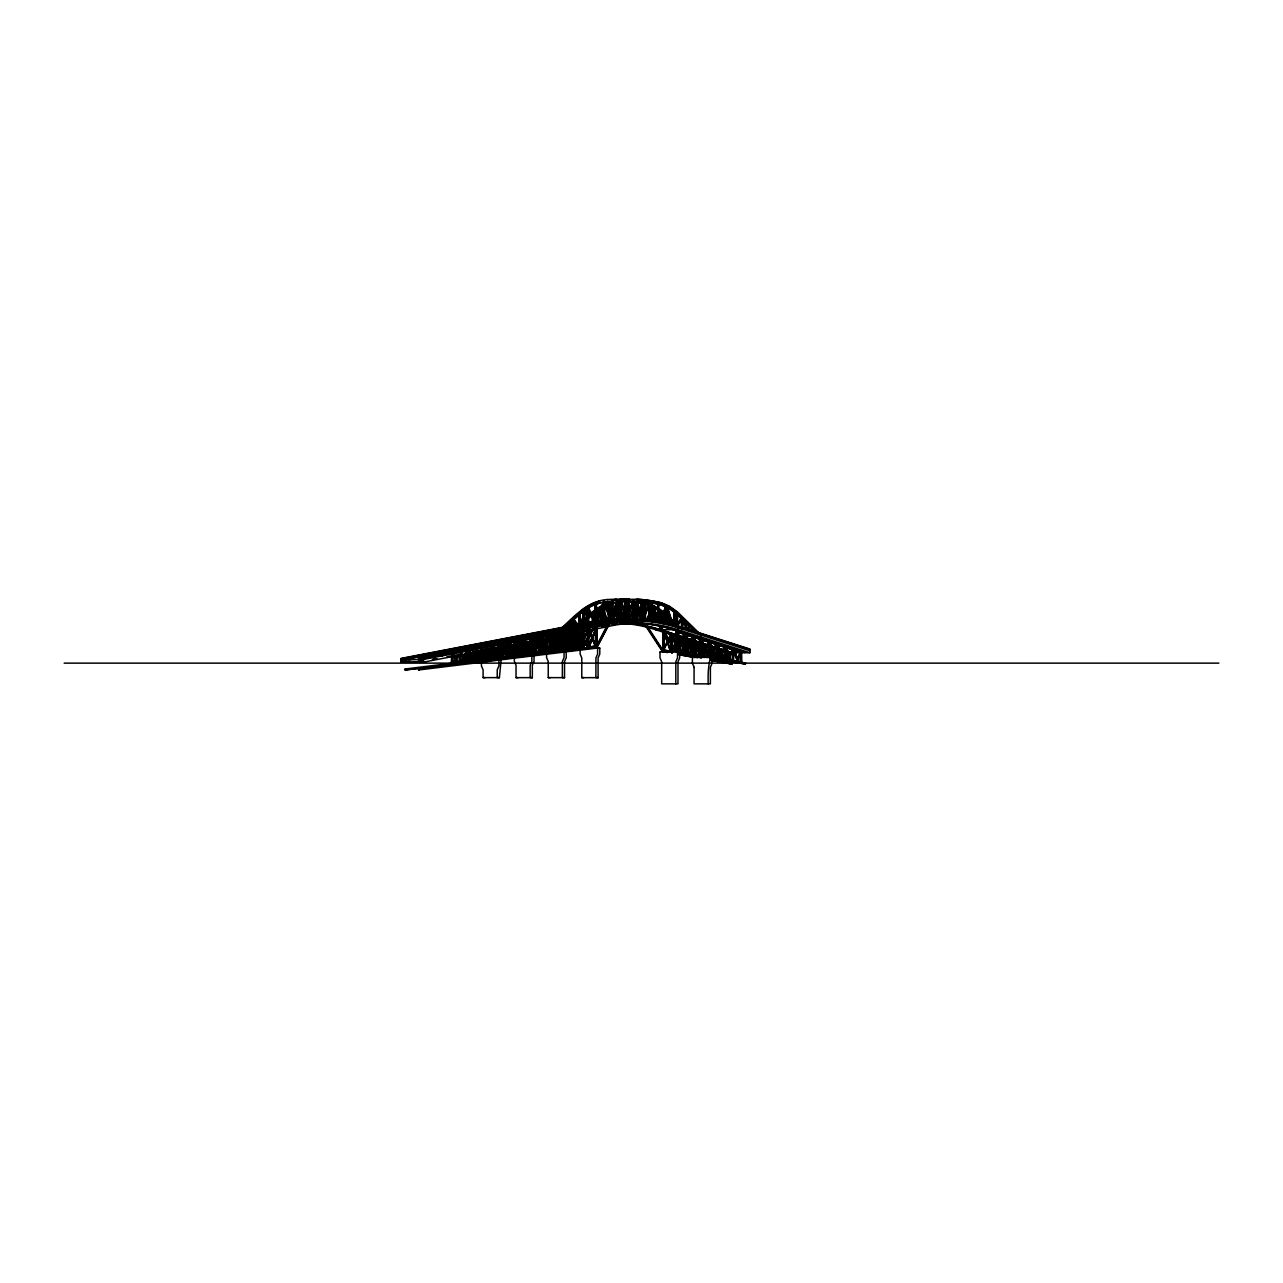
<?xml version="1.0" encoding="UTF-8"?>
<svg xmlns="http://www.w3.org/2000/svg" width="1283" height="1283" viewBox="0 0 1283 1283"><rect width="100%" height="100%" fill="white"/><g stroke="black" fill="none" stroke-linecap="round" stroke-linejoin="round"><path stroke-width="1.5" d="M621.068 623.714A599.835 276.037 -90 0 1 673.912 629.728L745.631 652.742L749.833 652.742L749.962 649.07L678.242 626.056A601.807 276.952 90 0 0 605.945 623.313L423.502 658.436L423.598 662.124L419.397 662.124L419.3 658.436M481.43 661.98L481.43 665.925L483.098 669.854L483.098 677.616L485.279 677.632M499.408 677.632L501.092 660.023L498.911 660.007L498.911 665.925L497.227 669.854L497.227 677.616L499.408 677.632L483.098 677.616M514.355 657.457L514.355 661.386L516.039 665.332L516.023 677.632L518.204 677.632M532.333 677.632L532.333 665.332L534.017 661.403L534.017 655.485L531.852 655.485L531.852 661.386L530.152 665.332L530.152 677.632L532.333 677.632L516.023 677.632M546.574 653.689L546.574 657.618L548.242 661.563L548.242 677.632L550.407 677.649M564.536 677.649L564.536 661.579L566.236 657.634L566.236 651.732L564.055 651.716L564.055 657.618L562.371 661.563L562.355 677.632L564.536 677.649L548.242 677.632M580.124 650.08L580.124 654.009L581.792 657.954L581.776 677.649L583.957 677.649M598.086 677.649L598.103 657.954L599.786 654.025L599.786 648.107L597.605 648.107L597.605 654.009L595.921 657.954L595.905 677.649L598.086 677.649L581.776 677.649M675.804 683.855L675.804 661.868L677.488 657.922L677.488 652.021M708.2 683.855C707.767 669.983 708.697 656.303 716.155 644.21L717.197 644.996L710.67 657.409L716.924 644.21M668.17 624.693L667.898 618.069L668.972 618.775L668.94 624.693M668.619 624.709L668.651 620.764M669.389 624.709L669.758 618.101L672.805 625.382M681.498 628.638L681.257 618.069L682.331 618.775L682.267 628.638M681.947 628.654L682.348 618.101M682.716 628.654L683.117 618.101L687.672 629.007M578.874 624.901L578.986 613.867L580.205 613.883L580.076 626.762L578.986 613.867M578.681 626.072L573.293 619.144L580.076 626.762L580.205 613.883M592.217 626.745L592.329 613.867M592.682 624.933L592.778 615.728M611.109 617.716L611.237 602.978M611.542 621.405L611.686 602.994M612.905 603.01L612.761 621.421L611.847 621.389L612.472 601.15L612.312 621.405L604.63 601.39L602.417 607.549M619.256 619.448L620.17 601.118L621.084 601.15L620.94 619.481M619.705 619.464L619.817 606.634M620.026 619.448L620.17 601.118M620.17 619.481L620.266 606.651M620.475 619.464L620.635 601.134L627.66 620.411M624.452 619.545L624.613 601.134L626.28 601.166L626.136 619.593M625.366 619.593L625.366 601.134M625.831 601.15L625.671 619.561L625.062 601.15L624.901 619.561L617.989 601.39L610.724 622.191M627.419 619.464L627.563 601.535L629.231 601.567L629.167 609.537M627.9 615.503L628.012 601.551L628.253 609.521M628.317 619.513L628.333 601.535M628.638 619.481L628.686 613.515M628.718 609.521L628.782 601.551M629.087 619.513L629.135 613.531M632.615 619.448L632.76 601.118L634.315 600.444L641.34 619.721M632.76 601.118L633.064 619.464L633.674 600.428L626.409 619.785M633.658 602.978L633.513 619.481L633.529 601.118L634.444 601.15L634.283 619.481M633.834 619.464L633.978 601.134L641.019 620.411M635.566 620.427L635.694 604.534M636.336 620.427L636.48 602.545L637.378 602.577L637.234 620.459M636.785 620.443L636.625 601.855L629.344 619.689M640.778 619.464L640.923 601.535L642.591 601.567L642.446 619.513M641.227 619.481L642.141 601.551M641.532 619.464L641.692 601.535M643.729 619.897L643.858 604.004L645.525 604.036L645.397 619.946M644.499 619.897L644.627 604.004M648.925 620.427L649.07 602.545L650.609 601.871L657.217 622.047M649.374 620.443L649.519 602.561L643.697 616.834M649.695 620.427L649.839 602.545M649.823 620.459L649.952 604.566M650.144 620.443L649.968 601.855L642.703 619.689M650.593 620.459L650.738 602.577L649.07 602.545M651.876 621.742L652.005 606.811L653.672 606.843L653.64 610.612M652.646 621.742L652.774 606.811M652.774 621.95L652.839 614.397M652.871 610.612L652.903 606.843M653.544 621.95L653.608 614.397M657.072 621.886L657.987 604.004L658.885 604.036L658.74 621.918M657.971 621.918L657.987 604.004M660.023 622.463L660.12 611.67L661.787 612.328L661.707 622.207M660.793 622.463L660.889 611.67M665.219 623.602L665.364 606.811L667.032 606.843L666.887 623.843M665.973 623.602L666.118 606.811M666.134 621.95L666.246 608.735M673.35 626.056L674.233 611.67L675.147 612.328L675.018 626.152M674.12 626.056L674.233 611.67M688.442 630.867L689.276 625.559L689.532 631.028M688.763 631.028L688.506 625.559M689.212 630.867L689.276 625.559M664.321 631.91L664.097 650.048L671.314 651.283L671.506 634.251L663.552 631.91L671.506 634.251M670.736 634.251L671.314 651.283M671.041 647.61L671.169 636.272L670.993 648.877M663.279 651.026L663.151 630.803L671.971 633.401L671.747 652.341L662.83 650.898L663.167 631.348M672.148 652.63L672.372 634.492L671.33 634.588L676.494 648.893M684.673 651.283L676.686 650.048L676.911 631.91L684.865 634.251L684.737 652.63L692.724 653.865L692.916 636.849L684.24 634.636L684.721 633.866L676.494 651.844L708.264 657.425M677.681 631.91L676.686 650.048M678.611 651.972L678.787 636.849L673.399 635.085M679.124 646.424L678.835 635.855M679.365 653.865L679.557 636.849L672.372 634.492M679.445 654.426L679.573 642.863M679.942 642.639L679.814 654.346L680.022 635.983L663.151 630.803M678.996 654.346L680.215 654.426L680.343 642.863M683.903 651.283L684.096 634.251L678.707 632.487M684.384 647.61C684.448 639.415 687.913 628.397 676.494 631.781L676.237 649.92M676.51 630.803L685.33 633.401L684.336 652.341M684.304 652.935L685.507 652.63L685.715 634.492M686.678 653.881L686.838 639.431L683.246 638.26M672.228 653.031L679.413 636.448L678.932 637.234L687.608 639.431L687.415 655.677L680.503 636.576L679.381 637.17M684.689 651.892L686.02 655.581L687.864 655.757L688.073 638.565L679.252 635.983L691.345 639.864M688.281 655.838L688.378 646.857M691.954 653.865L692.146 636.849L684.962 634.492M692.547 640.746L692.387 654.346L692.563 638.886M693.365 636.961L693.157 654.346L693.381 635.983L684.561 633.401L741.67 651.507L741.542 662.814L740.323 662.734L740.435 652.357L735.047 650.609M692.948 654.314L685.812 633.978L684.689 634.588L691.778 654.25L693.574 654.426L693.766 637.074L700.967 639.431L700.775 655.677L693.862 636.576L692.74 637.17M694.712 657.088L695.659 642.013L695.482 657.088L693.622 656.896L692.387 653.48M695.161 657.169L695.707 641.019M696.332 657.249L695.739 642.254L703.709 644.595L703.565 656.511M692.996 637.074L700.197 639.431L700.005 655.677L693.862 636.576M700.887 654.041L701.031 641.468M693.397 639.014L699.379 655.581L701.224 655.757L701.432 638.565L693.381 635.983L692.595 636.961M701.047 639.672L701.641 655.838L700.149 655.581M702.795 656.511L702.94 644.595M703.389 644.724L703.276 654.619L702.988 643.617M704.159 644.724L704.014 656.607L703.758 643.617M704.431 656.688L704.559 644.836L702.795 644.21L703.838 644.996L697.92 657.521L693.622 656.896M708.072 657.088L708.248 642.013L702.843 640.249M708.697 642.141L708.537 655.292L708.713 641.163L741.67 651.507M708.841 642.35L709.964 641.741L715.192 658.339L708.841 642.35L709.868 642.254L709.691 657.249L708.841 657.088L709.018 642.013L701.817 639.672M709.467 642.141L709.291 657.169L709.483 641.163L701.432 638.565L700.646 639.543M710.862 658.099L710.99 647.193L705.586 645.429M711.44 647.306L711.311 658.179L711.039 646.199M711.616 659.911L710.99 647.193M711.776 652.839L711.696 660.071L712.546 652.839M712.466 660.071L711.263 659.991L712.225 646.327L703.854 643.89M716.989 658.66L716.139 658.5L716.299 644.595L710.894 642.847M716.588 658.58L716.764 643.745L717.325 658.58L717.518 644.724M709.868 642.254L717.069 644.595L716.908 658.5L717.758 658.66L717.919 644.836L725.103 647.193L724.959 659.911L725.825 660.071L725.97 647.434L724.478 647.578L718.48 658.917L724.205 646.808L725.248 647.578L719.073 659.013M719.731 661.467L718.897 661.322L719.009 651.7M720.26 649.904L720.116 661.403L719.859 648.781M725.055 660.071L724.189 659.911L724.35 647.193L717.149 644.836M725.12 654.651L725.184 649.23M724.799 647.306L725.585 646.327L725.424 659.991L724.189 659.911M727.509 654.202L727.413 662.814L727.092 652.357L728.183 662.814L728.327 651.507L711.456 646.327L712.674 646.472M734.662 653.175L737.966 662.317L732.994 650.112L734.02 650.016L733.09 661.467L732.256 661.322L732.385 649.775L725.2 647.434M732.256 661.322L733.892 661.467L732.689 661.403L732.85 648.925L733.459 661.403L733.603 649.904M733.026 661.322L733.154 649.775L725.97 647.434M733.122 661.467L733.251 650.016M734.02 650.016L741.205 652.357L741.542 662.814M671.699 652.518L671.955 634.379M679.108 646.616L679.236 636.961M684.368 647.065L684.545 634.379M685.314 634.379L685.042 652.935L694.151 654.522L700.823 639.046L693.59 652.71M687.832 655.757L688.057 639.543M695.899 657.169L696.108 642.141M701.192 655.757L701.416 639.543M712.033 659.991L712.209 647.306M716.556 658.58L716.748 644.724M725.392 659.991L725.569 647.306M732.689 661.403L732.85 649.904M512.238 656.848L405.091 669.999L405.107 669.004L569.379 648.797M405.861 669.999L405.107 669.004M418.466 669.004L419.22 669.999L418.466 669.004L596.531 647.097L607.565 626.264M476.474 651.058L475.56 660.633L475.72 651.058M482.151 649.807L481.911 661.467L481.462 652.566M483.787 657.554L483.899 649.599M484.22 657.505L484.349 649.615M484.669 649.599L484.509 659.542L479.489 651.796M485.118 649.615L484.958 659.462L484.477 649.615M477.356 650.834L483.883 659.638L485.423 659.398L485.583 649.631M489.368 658.66L489.561 649.182L490.106 660.553L490.314 649.182L489.096 649.134L488.919 660.633L481.558 650.962L489.031 660.729L491.597 660.312L497.9 647.241L490.924 660.424M490.314 649.182L490.331 648.188M491.95 656.752L492.095 647.803M492.464 653.143L492.544 647.835M492.864 647.803L492.688 658.532L495.126 658.147L498.189 651.491M493.314 647.835L492.383 658.468M493.682 653.111L493.779 647.851M506.047 658.532L506.256 646.023L497.291 647.594L497.098 659.542L489.753 649.358M491.084 650.24L497.098 659.542L497.708 649.615L493.682 658.243L498.494 649.423M496.521 659.638L497.868 659.542L498.061 647.594L490.78 649.214L490.555 660.488M497.547 659.462L498.51 647.642M498.959 647.674L498.766 659.398L497.243 659.638L490.507 649.358L497.868 659.542M500.29 646.343L500.113 657.489L501.332 657.409L501.509 646.359M500.562 657.409L500.659 651.892M500.867 657.489L501.06 646.343M501.108 651.86L501.188 646.375M501.878 651.86L501.958 646.375M507.17 645.108L505.951 645.076L506.496 658.468L505.277 658.532L505.486 646.023L512.623 644.884M505.727 658.468L505.903 647.835M506.384 646.087L506.192 658.387L507.795 658.243L514.291 644.114L507.026 658.243L507.154 646.087M508.325 654.555L508.485 644.82M508.838 650.625L508.934 644.836L509.271 650.625M509.239 644.82L509.062 656.495L509.96 656.351L510.153 644.852M509.608 650.625L509.704 644.836M514.13 644.515L513.922 657.409L511.917 657.746L506.127 646.231L507.234 645.574L513.296 657.634L511.917 657.746M515.349 644.547L515.141 657.345L514.226 657.489L513.681 644.483L513.457 657.489L514.691 657.409L514.916 643.537L513.697 643.489M516.68 643.104L516.472 655.485L517.129 643.12L517.691 655.421M517.434 643.104L517.241 655.485L518.957 655.212L522.774 646.808M517.386 655.34L517.578 643.392M517.803 648.396L517.899 643.12M518.252 649.374L518.348 643.392M523.32 656.351L521.652 656.495L521.86 642.879L522.422 656.495L523.32 656.351L523.544 642.943L530.825 641.34L530.601 655.485L532.317 655.212L538.86 639.367L531.627 655.324M522.101 656.431L522.293 644.836M523.608 656.174L529.911 640.971L530.986 641.692L523.689 656.287L523.095 641.917M524.683 652.55L524.859 641.548M525.148 652.486L525.26 645.205M525.565 654.234L525.629 641.548M526.078 641.58L525.886 654.298L525.421 641.58M526.543 641.596L526.335 654.234L525.116 654.298M530.52 640.377L529.831 655.485L530.055 641.34L539.02 639.72L538.78 654.378L539.02 639.72M530.745 655.34L530.97 641.404L538.251 639.72M531.29 640.377L531.05 655.421L530.504 641.372M531.499 655.34L531.739 641.404M532.878 651.507L533.054 640.009M533.359 649.503L533.295 653.352L534.851 653.223L538.106 645.974M533.423 645.734L533.503 640.009M533.6 653.432L533.824 640.009M534.065 653.352L534.273 640.009M534.514 653.288L534.578 649.503M534.642 645.718L534.722 640.041L537.224 645.333M538.475 654.298L538.668 641.58M537.85 654.41L539.229 654.298L539.469 639.752M539.694 654.234L539.918 639.784L547.216 638.084L547.103 653.288L545.644 653.512L539.742 641.644M541.25 638.501L541.025 652.197L547.584 651.86M541.506 650.289L541.634 642.446M542.148 638.501L541.795 652.197L550.423 651.684L550.664 636.833M542.308 647.899L542.244 652.245L546.943 641.58M542.372 644.403L542.468 638.469M542.773 647.931L541.939 651.716L549.99 651.106L550.215 636.785M542.821 644.162L542.917 638.501M546.189 653.432L546.446 638.084M546.654 653.352L546.863 640.009M546.959 653.432L547.216 638.084M547.873 653.288L548.114 638.148L571.785 633.497L571.528 649.775L563.494 650.625L563.702 637.01M549.445 636.785L549.99 651.106M549.701 649.358L549.894 636.833M550.134 650.625L550.199 646.728M550.904 650.625L550.952 646.728M551.016 642.847L551.113 637.01M556.421 637.779L562.932 651.283L549.3 652.919L554.384 652.197L554.609 638.501M554.898 648.316L555.058 638.469M555.395 636.544L555.154 652.197L550.07 652.919L554.849 652.373L547.857 638.309L555.475 652.277M554.384 652.197L555.699 652.229L555.876 635.598M556.068 651.716L556.309 636.609L563.59 635.005L563.333 651.106L555.298 651.716M551.947 650.417L557.415 649.775L557.64 635.31M558.859 635.342L557.848 650.802L558.089 635.342M558.394 635.31L557.415 649.775M559.147 645.349L558.33 649.294L566.364 648.188L566.589 633.786L576.356 631.91L572.699 632.583M559.212 641.42L559.308 635.534M562.804 636.785L563.333 651.106M563.253 636.833L563.012 651.684L556.132 652.165L563.445 634.636L555.603 650.256M564.055 634.059L563.782 651.684L555.282 652.181L563.285 651.764L556.373 636.095L563.478 651.732M564.263 650.625L564.504 635.069M565.819 633.786L566.364 648.188M566.076 646.424L566.22 637.426M566.733 633.674L566.493 648.396L574.543 647.658L574.784 632.294M567.054 633.642L566.797 649.342L574.976 648.669L575.233 632.262M567.262 648.396L567.503 633.674M570.983 635.31L571.528 649.775M571.416 637.154L571.208 650.24L572.282 650.289L579.82 631.621L571.977 650.24M571.208 650.802L572.234 633.529M572.443 649.294L572.683 633.561L579.98 631.99L579.724 648.188L571.673 649.294M573.838 643.809L574.014 632.294M574.207 648.669L574.447 634.123M575.458 647.161L575.698 632.294M573.501 649.022L578.954 648.188L579.98 631.99M579.611 635.486L579.387 649.342L571.993 633.032M580.429 631.797L580.157 649.342L588.336 648.669L587.871 629.424M580.622 648.396L580.878 631.829L588.175 630.37L587.903 647.658L579.852 648.396M582.209 631.06L581.969 646.071L582.979 631.06M582.45 644.226L582.658 631.092M583.428 631.092L583.492 647.562L593.612 628.67M587.373 632.294L587.903 647.658M587.614 645.766L587.822 632.262M588.079 645.301L588.304 630.434L596.37 629.183L596.098 646.071L588.047 647.161M588.817 647.161L589.073 630.434L596.37 629.183M589.859 646.889L595.328 646.071L595.601 629.183M608.8 625.222L596.852 647.562L595.761 647.097L595.617 628.189M588.352 648.107L596.531 647.097L596.836 628.221L592.73 628.83M662.814 651.892L662.718 631.316M667.497 652.582L663.135 651.844L663.487 631.316M663.92 630.803L663.6 650.898L671.426 652.277M671.185 634.379L671.201 633.401L677.039 635.277M676.173 651.892L676.061 631.316M677.28 630.803L676.959 650.898L685.106 652.341M687.287 639.543L687.303 638.565L688.522 638.709M695.338 642.141L694.937 641.019M719.49 649.904L719.506 648.925L725.344 650.802M727.541 652.486L727.14 651.379M710.59 659.205L732.112 663.022L732.096 664.001L711.776 659.558M740.9 651.507L740.323 662.734M677.296 631.348L676.959 650.898L745.471 663.022L745.455 664.001L744.701 663.022M582.466 643.248L582.674 631.701M582.835 622.079L583.043 610.532L584.262 610.564L584.086 620.186M582.931 643.28L583.156 629.809M583.316 620.186L583.043 610.532M583.476 629.777L583.172 647.097L573.325 648.316M583.54 625.928L584.262 610.564M583.925 629.809L583.156 648.075M591.671 647.61L595.761 647.097L596.387 610.532L597.621 610.564L596.964 648.107L501.188 659.767M596.483 631.733L595.745 648.075M596.579 625.96L596.852 610.564M596.531 647.097L597.156 610.532M662.846 623.506L662.974 615.68M663.295 623.538L663.423 615.712M663.616 623.506L663.776 613.723L664.065 623.538M663.6 650.898L663.936 631.348M676.173 625.462L676.366 613.723L677.584 613.755L677.36 627.451M676.221 648.941L676.526 631.348M676.622 625.495L676.366 613.723M676.831 631.316L676.51 650.866L684.721 633.866M676.911 627.403L677.584 613.755M462.121 653.48L467.172 661.691L465.841 661.787L460.982 654.057L460.838 662.509L459.154 662.653L459.298 655.741M459.619 662.589L459.747 655.741M460.228 654.057L459.923 662.653L460.838 662.509M460.549 654.041L460.372 662.589L460.004 655.741M471.775 656.671L469.017 661.386L467.333 661.547L467.509 652.55M467.83 659.687L467.974 652.566M468.279 652.55L468.103 661.547L469.69 661.274L472.689 656.238M468.744 652.566L468.568 661.467L468.103 652.566M469.017 661.386L469.193 652.582M497.291 647.594L474.389 652.357L474.197 662.509L472.513 662.653L472.721 652.293L467.253 653.528M473.283 662.653L473.491 652.293L465.168 654.089L470.781 662.958L472.096 662.862L466.274 653.416L472.096 662.862M473.94 652.325L473.732 662.589L473.17 652.325L472.513 662.653M475.56 660.633L476.153 651.074M476.923 651.074L476.747 660.553L476.282 651.074M477.196 660.488L477.388 651.09M489.721 648.781L483.049 661.274L481.462 661.547L481.67 650.754L481.606 661.386L489.721 648.781L482.376 661.386L480.692 661.547L480.917 650.754M481.157 661.467L481.333 652.566M482.584 650.818L482.376 661.386L480.692 661.547M452.803 655.821L452.642 663.359L451.424 663.423L451.584 655.805M452.033 655.821L451.424 663.423M452.354 655.805L452.642 663.359M466.194 653.945L466.002 663.359L464.783 663.423L464.975 653.913M465.424 653.945L464.783 663.423M465.745 653.913L466.002 663.359M603.619 612.087L603.684 622.095A601.807 276.952 90 0 0 595.649 623.313L603.684 622.095L603.988 601.358L602.096 606.843M616.594 622.079L616.449 602.048L617.668 602.064L617.043 622.095L616.578 601.358L624.564 620.363M619.785 619.464L620.635 601.134L619.304 604.646M641.131 615.391L636.929 602.561L636.095 620.443L635.71 602.545L637.266 601.871L640.265 611.045M649.455 620.443L650.289 602.561L656.447 622.047M694.151 654.522L684.288 652.518M749.833 652.742L678.114 629.728L678.242 627.788A601.807 276.952 90 0 0 605.945 625.046L419.3 660.168L423.23 659.414M728.712 652.742L731.518 652.742L731.647 650.802M673.912 629.728L678.114 629.728L678.242 627.788L749.962 650.802M597.541 617.829L600.075 610.5M601.326 606.843L602.593 603.186M581.359 622.143L587.518 607.276L596.098 624.003L599.754 613.049M602.272 605.72L603.86 601.39M600.829 610.5L596.098 624.003M600.524 613.049L596.723 624.019L596.05 622.8M610.275 619.657L615.952 603.186M611.221 618.534L617.219 601.39M593.291 627.451L601.631 607.276L609.778 623.313L617.348 601.358M612.937 618.021L619.545 600.428M612.6 620.491L617.877 606.41M611.077 621.389L612.392 621.549L620.314 600.428M612.697 622.255L617.331 609.938M625.639 619.785L632.904 600.428M626.617 618.743L633.225 601.134M626.713 620.491L633.978 601.134M628.574 619.689L635.855 601.855M629.664 620.411L636.929 602.561M641.933 619.689L649.214 601.855M643.024 620.411L650.289 602.561M579.579 624.981L586.139 609.024M579.627 626.745L587.63 607.244M579.932 627.451L588.272 607.276L587.181 607.966M592.938 624.981L600.219 607.244L608.543 622.223M600.989 607.244L592.987 626.745L593.099 613.867L593.436 626.762L586.652 619.144L592.666 626.762M646.071 620.379L652.71 606.282L647.145 621.1M646.391 621.1L652.71 606.282M658.692 622.143L666.069 606.282L659.783 622.864M659.462 622.143L666.069 606.282M566.749 646.969L570.326 638.501M569.203 642.607L573.485 632.423M573.228 633.401L566.332 649.39M567.102 649.39L574.255 632.423M576.372 642.366L578.505 637.282M575.249 646.472L581.68 631.236M592.377 629.745L583.172 647.097L575.442 648.156L579.274 637.282M580.702 633.898L582.129 630.514M574.223 648.107L575.297 648.172L579.579 638.004M581.023 634.62L582.45 631.236M580.814 645.285L587.245 630.017M580.157 648.669L588.015 630.017L580.461 649.39L579.387 648.669L580.461 649.39M589.009 644.05L596.21 628.814L588.656 648.172L582.065 648.107M589.314 644.772L595.44 628.814M596.21 628.814L588.656 648.172M560.206 644.178L563.349 637.01M564.889 635.213L557.848 649.567L558.923 650.289L557.848 650.24L563.766 649.455M558.923 650.289L565.995 634.139M571.512 650.289L579.05 631.621L573.084 646.696M550.439 649.118L553.582 642.013M550.76 649.839L553.887 642.735M554.657 642.735L550.744 651.62L554.352 642.013M555.924 638.469L557.496 634.909M556.229 639.175L557.8 635.63M563.798 649.118L570.085 634.909M563.782 650.898L571.625 633.128L563.333 651.62M534.161 653.336L538.026 644.756M547.536 651.62L554.481 636.176M534.081 653.223L536.535 647.787M543.046 648.524L545.387 643.312M548.258 651.411L553.967 638.709M545.644 653.512L548.21 653.223L555.555 636.897L547.52 653.336L546.911 637.138M555.699 652.229L563.445 634.636M519.118 651.78L522.325 644.675M518.957 653.528L522.758 645.124M518.284 655.324L523.095 644.675M525.453 654.25L529.189 645.99M527.714 650.641L529.286 647.161M526.222 654.25L532.204 641.035M533.215 640.185L526.896 654.138L523.849 654.506L518.156 643.168M530.873 655.324L538.09 639.367L539.165 640.089M539.566 652.598L546.285 637.731M539.582 654.25L547.055 637.731L540.255 654.138L537.208 654.506L531.034 640.875M545.82 643.761L542.019 652.165L549.926 651.764L543.495 638.421M549.637 637.042L542.789 652.165L535.941 652.919M556.132 650.481L562.676 634.636M513.489 650.754L511.019 656.174L509.559 656.287L515.766 642.671M516.536 642.671L511.019 656.174M523.689 656.287L530.665 640.971M502.375 655.597L504.62 650.689M506.127 649.054L502.391 657.249L508.629 644.964M512.719 650.754L509.559 656.287M515.141 647.129L516.792 643.505M515.734 655.597L522.486 642.51L516.424 657.137L514.98 657.249M516.456 655.388L521.716 642.51M515.75 657.249L522.486 642.51M524.426 654.362L529.911 640.971M492.207 648.204L487.171 659.109L485.728 659.221L488.069 654.138M486.498 659.221L491.181 649.054M499.087 659.221L506.095 645.654L500.53 659.109L499.087 659.221L500.53 659.109M507.715 658.147L514.291 644.114M514.595 644.836L508.485 658.147L505.277 658.532M486.417 659.109L488.085 655.469M663.632 648.589L671.362 633.866L663.135 651.01L671.362 633.866M671.683 651.187L678.643 636.448M671.667 652.822L679.413 636.448M676.205 650.24L683.951 633.866M681.032 651.01L687.463 639.046L684.657 646.359M684.657 644.724L686.694 639.046M680.198 654.426L687.463 639.046M684.256 652.822L692.772 636.448L685.571 653.031L684.272 652.935M692.772 636.448L685.074 652.935M687.993 655.918L690.527 650.561M688.586 656.03L691.296 650.561M693.83 645.205L695.514 641.628M687.512 655.838L689.356 656.03L691.762 650.914M693.381 647.514L695.803 642.398M693.381 654.522L700.053 639.046M693.542 654.426L700.823 639.046M696.557 657.409L702.795 644.21M697.15 657.521L703.565 644.21M699.379 655.581L702.715 656.03L708.874 641.628L701.945 656.03M702.106 655.918L708.874 641.628M707.574 653.721L711.616 646.808L708.024 655.741M708.04 654.122L710.846 646.808M707.526 655.453L711.616 646.808M716.155 644.21L709.916 657.409M718.897 649.39L719.939 650.16L715.048 660.52L713.685 660.408L718.143 650.962M714.455 660.408L719.667 649.39M718.48 658.917L724.975 646.808M725.376 655.292L727.718 651.972L725.809 657.377M725.36 656.944L727.718 651.972M727.044 660.408L733.026 649.39L728.407 660.52L727.044 660.408L733.026 649.39M735.608 661.916L741.077 651.972L736.971 662.012L735.608 661.916L736.971 662.012M736.201 662.012L740.307 651.972M736.378 661.916L741.077 651.972M577.911 626.072L572.843 618.454L574.255 619.176L567.711 629.584M591.271 626.072L586.203 618.454L587.614 619.176L581.055 629.584M643.697 623.875L644.467 623.875M652.967 606.314L657.313 621.197M658.083 621.197L653.737 606.314L658.997 622.463M474.469 651.828L480.532 661.691L473.7 651.828L479.842 661.691L474.341 654.057M482.328 650.962L489.641 660.633L488.31 660.729M512.671 657.746L507.234 645.574M523.608 642.414L530.168 655.565L522.839 642.414M539.229 639.271L546.414 653.512M554.849 652.373L547.424 637.635M550.134 651.732L543.832 637.779M564.231 635.213L571.56 650.609L564.568 634.54M555.282 643.104L558.217 650.609L552.893 639.672M579.756 649.038L572.763 633.032L580.092 648.364L571.657 650.273M580.189 631.316L587.935 648.492L580.59 633.642M573.806 648.492L574.912 647.819L568.337 632.968M595.36 646.905L589.154 629.921L596.13 646.905L588.047 630.595L589.073 630.434M582.338 646.231L580.67 640.794M587.935 648.492L580.958 631.316M596.13 646.905L589.154 629.921M477.677 658.772L479.425 655.485M481.927 652.181L477.565 660.424L480.307 655.02M490.154 660.424L497.13 647.241L490.828 660.312M583.332 645.365L591.607 629.745M595.761 647.097L606.795 626.264M475.672 660.729L478.238 660.312L483.916 649.727M582.723 647.562L589.154 635.534M590.998 632.102L592.842 628.67M608.03 625.222L596.852 647.562M467.605 652.71L462.361 662.269L460.918 662.381L465.537 653.817M467.237 652.101L460.918 662.381M475.031 662.381L481.831 651.106L475.72 662.269L474.261 662.381L480.756 650.385M466.836 652.71L462.361 662.269M481.061 651.106L474.261 662.381M457.422 655.148L452.963 663.183L454.407 663.07L459.298 654.378M458.191 655.148L453.733 663.183L458.544 654.378M472.561 651.924L466.322 663.183L467.766 663.07L473.331 651.924M469.161 659.815L471.919 655.084M669.886 650.289L663.632 631.396L671.314 652.117L663.632 631.396M664.402 631.396L663.279 632.006M671.33 634.588L672.452 633.978L679.589 654.314M672.452 633.978L677.905 650.673M683.246 650.289L676.991 631.396L684.673 652.117L677.761 631.396M680.503 636.576L683.502 647.001M685.812 633.978L692.547 654.25M687.431 639.768L688.554 639.159L691.778 648.091M691.296 648.332L688.554 639.159M695.482 642.35L696.605 641.741L700.598 652.806M692.178 654.314L693.077 654.089M701.56 639.768L708.36 657.008L701.913 639.159M706.837 654.073L703.886 644.339L707.607 654.073M717.165 660.889L712.707 646.921L711.584 647.53L716.411 660.889L717.79 661.002L712.707 646.921M716.892 644.932L718.015 644.339L723.548 659.67L722.169 659.558L717.55 646.76M722.169 659.558L718.015 644.339M720.404 650.112L724.767 662.22M724.943 647.53L726.066 646.921L731.15 661.002L729.754 660.889L725.536 649.198M726.066 646.921L731.15 661.002M732.994 650.112L734.117 649.503L738.735 662.317L737.356 662.22M734.117 649.503L738.735 662.317M483.274 659.606L488.951 648.781M572.234 619.994L566.621 629.119L573.613 618.454L574.159 627.948L573.934 618.47M580.91 627.595L586.203 618.454L586.379 626.04M580.75 629.119L586.972 618.454L587.502 627.948L587.293 618.47M566.942 629.584L573.485 619.176C571.849 612.729 574.062 645.333 573.212 620.363M581.231 628.093L586.523 618.47L586.7 626.056M665.893 620.94L667.898 618.069M666.663 620.94L668.668 618.069M666.984 621.646L669.437 618.791L672.468 625.944M675.243 626.697L681.257 618.069M676.013 626.697L682.027 618.069M676.558 625.96L681.562 618.775L682.797 618.791L687.351 629.504M676.317 627.403L682.797 618.791M645.493 625.751L662.509 651.7L663.6 651.251L646.584 625.078M662.509 651.7L663.6 651.251M658.853 625.751L675.868 651.7L660.248 626.713M675.868 651.7L676.959 651.251L661.002 626.713M559.372 630.017C573.629 617.428 587.389 600.268 608.046 599.562M558.65 631.348L583.909 608.591L591.96 603.876L599.995 600.957M565.434 626.617L581.776 611.879M561.746 630.627L584.038 610.548L592.04 605.833L600.059 602.914M574.223 628.67C588.897 613.338 606.651 597.381 629.456 599.145M573.501 630.017L597.269 608.591L605.319 603.876L613.354 601.005M578.793 626.617L584.727 621.261M587.71 618.582L599.819 608.671M569.764 632.695L570.646 634.652L573.613 631.974M576.58 629.295C589.474 617.348 602.625 602.657 621.437 601.535M583.268 610.548C591.912 604.421 602.336 601.342 612.889 601.278M604.63 605.833L612.649 602.962L629.456 601.118M483.643 650.401L489.096 649.134M514.579 644.547L522.63 642.879M498.975 646.68L502.631 645.862M500.017 647.257L505.486 646.023M473.619 652.357L479.088 651.155M508.212 645.686L511.853 644.884M549.172 637.747L552.813 636.945M563.734 635.069L571.015 633.497M577.542 624.436L400.938 658.436L400.938 660.168L604.453 622.095L603.539 602.064M573.742 633.161L579.21 631.99M580.124 631.829L585.577 630.739M400.938 658.772L577.542 624.789M562.13 628.221L405.171 658.436L405.236 662.124L401.034 662.124L400.938 660.168L436.252 653.368M566.044 627.467L577.815 625.206M583.701 624.067L587.63 623.313M405.171 658.772L588.4 623.313A601.807 276.952 90 0 1 596.419 621.581M405.941 658.772L588.4 623.65A601.807 276.952 -90 0 1 596.419 621.918M440.181 652.614L469.61 646.953M473.539 646.199L502.984 640.522M506.897 639.768L536.342 634.107M540.255 633.353L561.842 629.199M565.771 628.445L569.7 627.692M573.629 626.938L581.472 625.414M401.034 662.124L404.963 661.37M418.531 658.772L601.743 623.65A601.807 276.952 -90 0 1 641.965 620.09M405.236 662.124L409.967 661.37M423.502 658.772L605.945 623.65A601.807 276.952 -90 0 1 678.242 626.393L749.962 649.406M424.416 659.029L405.941 660.168L405.941 658.436M438.914 656.383L442.843 655.629M472.272 649.968L476.201 649.214M505.614 643.553L509.543 642.799M538.972 637.122L542.901 636.368M572.33 630.707L576.259 629.953M591.944 626.938L595.873 626.168M405.941 660.168L406.053 662.124L422.556 661.37M432.371 659.478L436.3 658.724M465.713 653.063L469.642 652.309M499.071 646.632L503 645.878M532.429 640.217L536.342 639.463M565.771 633.802L569.7 633.048M419.397 662.124L423.326 661.37M433.141 659.478L437.054 658.724M446.869 656.832L456.684 654.955M466.483 653.063L470.412 652.309M480.227 650.417L490.026 648.524M499.841 646.632L509.656 644.756M513.569 644.002L523.384 642.109M533.199 640.217L542.998 638.325M552.813 636.448L556.742 635.678M586.155 630.017L590.084 629.263M423.598 662.124L606.057 627.002A599.835 276.037 -90 0 1 678.114 629.728M466.21 652.951L469.851 652.261M542.693 652.181L549.397 651.732M556.084 638.421L562.724 651.732M452.755 655.565L457.422 662.958L458.737 662.862L453.877 654.988M470.781 662.958L466.483 654.988M459.154 662.653L460.068 662.509M467.333 661.547L468.247 661.386M467.172 661.691L465.841 661.787M490.25 658.837L491.501 658.724L489.849 655.421M494.372 647.883L499.328 657.746L501.781 657.345M509.207 656.351L509.96 656.351M516.183 655.661L515.173 652.277M526.383 641.644L532.285 653.512L534.851 653.223M540.72 652.373L539.726 649.022M498.734 649.39L503.481 658.837L504.861 658.724L499.039 647.145L504.251 658.837M515.189 646.407L520.962 656.607L515.445 645.606M521.652 656.495L522.55 656.351M521.732 656.607L515.413 644.034L521.732 656.607L520.337 656.704M523.544 642.943L522.518 643.088L529.398 655.565M574.688 647.161L582.739 646.071M405.091 669.999L418.883 668.283M422.829 667.801L428.73 667.08M432.676 666.583L438.594 665.861M442.523 665.364L450.413 664.386M454.342 663.904L460.26 663.183M464.189 662.686L470.107 661.964M476.009 661.226L479.954 660.745M505.566 657.57L511.468 656.848M539.052 653.432L542.998 652.951M556.774 651.235L562.692 650.513M516.183 656.351L569.363 649.775M573.309 649.294L577.254 648.813M418.45 669.999L498.012 660.248M565.37 651.379L570.743 650.77M581.664 649.198L588.336 648.669M607.276 599.562L616.097 599.145M620.635 599.562L637.507 599.241A601.807 276.952 90 0 1 661.611 602.866L669.582 606.282L677.52 611.975L698.994 632.968M595.104 619.464L594.751 604.149L595.97 604.165L596.419 623.313L588.272 607.276M608.511 621.389L608.11 604.149L609.329 604.165L609.778 623.313M595.97 623.297L595.52 604.149L596.419 604.181L596.515 608.014M610.227 623.33L609.778 604.181L609.281 615.664M653.416 607.003L651.94 606.282M666.374 606.987L665.3 606.282M587.951 607.966L586.732 607.934L587.085 621.229M600.861 607.934L601.31 625.029L602.208 625.062L601.759 607.982L600.091 607.934L600.54 625.029M675.147 612.328L673.479 611.67M603.09 602.048L603.235 622.079L604.902 622.111L604.758 602.08L603.86 602.048L604.004 622.079M596.37 623.506L595.28 622.8M588.849 625.062L587.181 625.029L588.849 625.062L588.4 607.982L587.502 607.934L587.951 625.029M601.855 627.002L606.057 627.002L605.945 625.046L606.057 627.002M573.068 627.948L574.159 627.948M660.424 628.301L659.783 629.728L682.444 636.993M620.411 623.265A599.835 276.037 90 0 1 655.597 629.728L659.783 629.728A599.835 276.037 -90 0 0 619.785 623.153M620.555 623.153A599.835 276.037 90 0 1 660.553 629.728L673.142 629.728L744.878 652.742L732.288 652.742L702.074 643.056M571.464 633.529L572.683 633.561M554.641 636.544L555.86 636.576M693.045 637.234L692.002 636.448M547.087 638.309L548.114 638.148M702.362 639.11L700.261 636.32M539.918 639.784L538.7 639.752L539.229 654.298M686.982 639.816L688.201 639.768M709.146 642.398L708.104 641.628M716.427 644.996L717.662 644.932M505.63 646.375L506.897 646.231M711.119 647.578L712.354 647.53M591.784 648.107L599.786 648.107M719.041 649.775L718.897 661.322M733.299 650.16L732.256 649.39M548.515 651.716L566.236 651.732M727.99 652.758L726.948 651.972M548.21 653.223L547.103 653.288L539.999 639.271M532.285 653.512L533.68 653.416L530.152 646.343M516.311 655.485L534.017 655.485M528.772 655.661L530.168 655.565M701.4 641.484L706.981 656.896L708.841 657.088M708.489 657.169L709.691 657.249M499.312 657.634L494.741 647.29M714.567 658.227L715.946 658.339L709.964 641.741M716.139 658.5L717.758 658.66M503.481 658.837L504.861 658.724M485.728 659.221L487.171 659.109M484.188 659.462L485.423 659.398M481.43 660.007L501.092 660.023M475.977 660.553L478.238 660.312M491.597 660.312L488.919 660.633L482.889 651.78M719.33 661.403L720.533 661.467M479.201 661.787L480.532 661.691M723.019 661.916L722.842 662.012M723.997 662.22L725.376 662.317L723.997 662.22L721.495 655.292M457.422 662.958L458.737 662.862M726.964 662.734L728.183 662.814M64.15 663.135L1218.85 663.135M615.327 599.145L624.147 599.241A601.807 276.952 90 0 1 630.595 599.754M617.716 601.134L624.131 601.198A599.851 276.053 -90 0 1 648.156 604.806M628.686 601.118L637.491 601.198A599.851 276.053 90 0 1 661.515 604.822L669.453 608.238L677.36 613.916L697.407 633.513M640.923 601.535L642.591 601.567M624.613 601.134L626.28 601.166M627.563 601.535L629.231 601.567M643.858 604.004L645.525 604.036M608.11 604.149L609.778 604.181M594.751 604.149L596.419 604.181M652.005 606.811L653.672 606.843M681.562 618.775L686.581 629.504M588.191 629.392L589.089 629.456M547.232 637.106L548.13 637.17M514.451 643.489L515.365 643.569M566.797 649.214L558.618 650.24M571.977 650.802L563.782 651.572M685.507 652.63L692.724 653.865M663.343 650.048L668.748 650.962M729.754 660.889L725.296 646.921M679.204 654.25L680.792 654.522M686.02 655.581L689.356 656.03M713.685 660.408L715.048 660.52M716.411 660.889L717.79 661.002M712.177 658.115L745.455 664.001M680.086 652.582L707.494 657.425M711.407 658.115L744.685 664.001M679.268 653.672L700.791 657.473M678.499 653.672L700.021 657.473M679.252 654.651L694.905 657.425M710.574 660.2L732.096 664.001M678.482 654.651L694.135 657.425M711.76 660.537L731.326 664.001M660.553 629.728L690.751 639.415M694.536 640.634L698.305 641.853M686.213 638.212L689.981 639.415M695.659 641.243L699.427 642.446L695.354 641.163L696.573 641.308M703.196 643.665L706.981 644.868M710.75 646.087L714.535 647.29M718.304 648.508L731.518 652.742M655.597 629.728L691.457 641.243M695.226 642.446L715.994 649.118M719.763 650.321L725.424 652.149M720.661 650.016L727.862 652.357M696.509 642.254L703.709 644.595M704.559 644.836L717.245 649.198M719.891 650.016L725.28 651.78M687.704 639.672L691.296 640.842M651.443 604.229L664.161 611.975L679.91 627.371M651.331 606.185L664.001 613.916L675.451 625.11M660.12 611.67L661.018 612.328M676.75 611.975L668.828 606.282L660.841 602.866A601.807 276.952 90 0 0 636.737 599.241M660.216 609.698L647.482 602.866A601.807 276.952 -90 0 0 644.291 602.112M661.659 612.777L655.34 608.238L647.386 604.822A599.851 276.053 90 0 0 623.362 601.198M683.903 618.967L698.225 632.968M695.21 632.118L676.59 613.916L668.7 608.238L660.745 604.822A599.851 276.053 90 0 0 636.721 601.198M663.391 611.975L679.14 627.371M664.674 615.311L674.682 625.11M469.321 652.598L471.583 655.854M470.3 651.78L472.288 654.731M474.293 657.682L476.298 660.633M659.622 625.751L676.622 651.7M646.263 625.751L663.279 651.7M478.126 650.834L483.883 659.638M646.889 626.713L662.83 651.251M480.74 654.891L482.745 657.987M461.367 653.48L466.483 661.691L461.736 654.057M453.508 655.565L458.127 662.958L453.124 654.988M602.673 610.836L608.094 621.533M601.438 609.746L607.773 622.223M588.095 609.746L595.328 624.003M538.603 654.41L531.803 640.875L537.978 654.506M520.144 644.258L525.244 654.41M518.925 643.168L524.619 654.506M493.602 647.883L497.724 656.094M486.145 649.39L490.892 658.837M485.375 649.39L489.336 657.265M502.856 645.606L508.373 656.607M502.599 646.407L507.747 656.704L501.829 646.407M511.067 644.066L512.719 647.354M510.714 644.659L513.841 650.946M511.131 645.702L512.767 648.99M509.944 644.659L513.072 650.946M535.636 639.255L537.256 642.51M539.678 647.386L542.116 652.277M535.38 640.057L537.112 643.585M539.742 648.861L541.49 652.373M535.685 640.891L537.304 644.13M527.153 641.644L533.054 653.512M546.317 644.531L549.589 651.283M542.725 638.421L549.156 651.764M560.222 634.748L566.396 649.038L559.885 635.406M559.115 635.406L565.627 649.038M564.279 636.929L570.807 650.609M551.69 636.929L558.217 650.609M550.936 636.929L557.447 650.609M576.596 631.733L578.232 635.358M576.275 632.407L582.771 646.905M575.506 632.407L578.745 639.656M567.567 632.968L574.576 648.492M567.23 633.642L572.346 645.189M669.421 620.571L670.945 624.147M683.101 619.93L686.902 629.007M670.512 621.742L672.035 625.382M617.588 603.892L623.795 620.363M604.309 602.064L611.895 622.191M605.239 605.047L609.377 616.016M604.918 605.72L609.056 616.706M634.187 602.208L640.57 619.721M633.85 602.882L640.249 620.411M620.956 600.444L627.98 619.721M620.507 602.882L625.607 616.915M720.757 649.503L723.404 656.832M712.578 648.685L715.112 655.709M704.656 644.339L709.579 657.954M695.835 641.741L701.352 656.463M699.941 654.699L701.208 658.227M693.718 653.448L695.001 657.008M692.948 653.448L694.231 657.008M689.901 646.616L691.136 650.048M685.459 651.892L686.79 655.581M680.712 640.859L683.374 648.22M672.613 624.741L667.096 606.314L673.527 626.056M667.176 610.548L671.843 624.741M649.519 602.561L655.533 620.892M637.09 603.7L640.698 614.701M636.769 604.389L640.361 615.391M668.074 611.702L672.757 626.056M653.56 608.11L658.227 622.463M570.534 632.695L570.646 634.652M418.643 662.124L418.531 658.436L601.743 623.313A601.807 276.952 90 0 1 648.396 620.363M497.836 649.615L498.317 659.462M522.406 644.836L522.871 656.431M628.381 613.515L628.558 619.481M601.31 607.966L601.759 625.046M601.102 611.766L601.438 625.062M600.636 611.75L600.989 625.046M608.88 604.149L609.313 623.297M608.559 604.165L608.832 615.648M595.665 604.181L595.97 617.588M595.2 604.165L595.553 619.481M618.262 622.111L618.117 602.08L617.203 602.048L617.364 622.079L617.38 606.089M617.668 602.064L617.813 622.095M604.004 604.085L604.117 620.106M585.032 622.929A601.807 276.952 90 0 1 591.447 621.581M599.482 620.363A601.807 276.952 90 0 1 605.929 619.753M612.376 619.464A601.807 276.952 90 0 1 623.65 619.753M612.376 619.801A601.807 276.952 -90 0 1 623.65 620.09M585.032 623.265A601.807 276.952 -90 0 1 591.447 621.918M599.482 620.699A601.807 276.952 -90 0 1 605.929 620.09M600.989 623.313A601.807 276.952 90 0 1 607.388 621.886M610.612 621.293A601.807 276.952 90 0 1 625.078 619.641M626.697 619.561A601.807 276.952 90 0 1 641.195 619.753M642.799 619.865A601.807 276.952 90 0 1 647.626 620.363M650.85 620.796A601.807 276.952 90 0 1 655.677 621.581M600.989 623.65A601.807 276.952 90 0 1 607.388 622.223M610.612 621.63A601.807 276.952 90 0 1 617.043 620.699M621.87 620.218A601.807 276.952 90 0 1 625.078 619.994M626.697 619.914A601.807 276.952 90 0 1 641.195 620.09M650.85 621.132A601.807 276.952 90 0 1 654.057 621.63M598.022 621.293A601.807 276.952 90 0 1 607.661 620.01M612.504 619.641A601.807 276.952 90 0 1 623.779 619.513M628.606 619.753A601.807 276.952 90 0 1 635.053 620.363M612.504 619.994A601.807 276.952 -90 0 1 623.779 619.849M598.022 621.63A601.807 276.952 -90 0 1 607.661 620.347M589.234 622.929A601.807 276.952 90 0 1 595.649 621.581M597.253 621.293A601.807 276.952 90 0 1 606.891 620.01M613.338 619.561A601.807 276.952 90 0 1 634.283 620.363M613.338 619.914A601.807 276.952 -90 0 1 627.836 620.09M590.838 622.896A601.807 276.952 -90 0 1 595.649 621.918M597.253 621.63A601.807 276.952 -90 0 1 603.684 620.699M651.62 620.796A601.807 276.952 90 0 1 656.431 621.581M659.654 622.207A601.807 276.952 90 0 1 662.846 622.929M651.62 621.132A601.807 276.952 -90 0 1 654.827 621.63M588.4 625.046A601.807 276.952 90 0 1 607.661 621.742M612.504 621.373A601.807 276.952 90 0 1 617.331 621.197M623.378 599.241A601.807 276.952 -90 0 1 629.825 599.754M640.233 601.15A601.807 276.952 90 0 1 648.252 602.866M620.298 623.714A599.835 276.037 -90 0 1 673.142 629.728M612.28 624.725A599.835 276.037 -90 0 1 617.091 624.051M613.049 624.725A599.835 276.037 -90 0 1 617.861 624.051M660.007 652.021L660.007 657.922L661.675 661.868L661.675 683.855L677.985 683.855L677.985 661.868L679.653 657.922L679.653 652.021L660.007 652.021M694.071 667.224L694.071 683.855L710.381 683.855L710.381 667.224L712.065 663.279L712.065 657.377L692.403 657.377L692.403 663.279L694.071 667.224M687.207 646.76L687.095 655.757L687.191 646.744M700.614 641.356L700.486 653.961L700.614 641.356M724.767 649.118L724.654 659.991L724.767 649.118M489.865 649.134L489.641 660.633L490.01 649.214M608.174 623.666L604.967 624.356A601.807 276.952 90 0 1 608.158 623.618M596.868 623.33L595.2 623.297L596.868 623.33M693.622 629.295L693.045 630.001L693.622 629.295"/></g></svg>
